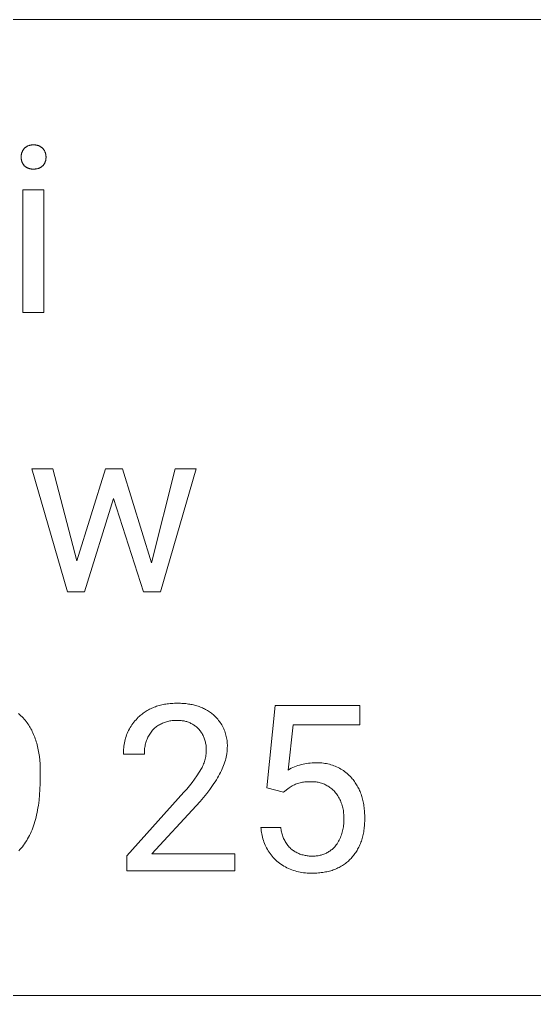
# Model space of a CAD drawing. Header units: millimetres. Extents: x 1348 to 6197, y -150 to 3238.
# Drawn here: x 5459.4 to 5602.6, y 121.2 to 392.2 of the extents above; entities that cross this region are included whole.
import ezdxf

# ---------------------------------------------------------------- set-up
doc = ezdxf.new("R2010")
doc.units = ezdxf.units.MM
doc.header["$MEASUREMENT"] = 0
doc.layers.add('Domyślny', color=7, linetype='Continuous', true_color=0x000000)

msp = doc.modelspace()

# ---------------------------------------------------------------- linework, layer by layer
at = {"layer": 'Domyślny', "color": 18, "lineweight": 15, "true_color": 0x000000}
for p, q in [((6192.9, 392.2), (4364.92, 392.2)), ((5459.99, 354.93), (5460.02, 355.05)), ((5460.02, 355.05), (5460.05, 355.16)), ((5460.05, 355.16), (5460.09, 355.27)), ((5460.09, 355.27), (5460.13, 355.38)), ((5460.13, 355.38), (5460.18, 355.49)), ((5460.18, 355.49), (5460.23, 355.6)), ((5460.23, 355.6), (5460.28, 355.71)), ((5460.28, 355.71), (5460.34, 355.81)), ((5460.34, 355.81), (5460.4, 355.91)), ((5460.4, 355.91), (5460.46, 356.01)), ((5460.46, 356.01), (5460.52, 356.11)), ((5460.52, 356.11), (5460.59, 356.2)), ((5460.59, 356.2), (5460.67, 356.3)), ((5460.67, 356.3), (5460.74, 356.39)), ((5460.74, 356.39), (5460.82, 356.47)), ((5460.82, 356.47), (5460.91, 356.55)), ((5460.91, 356.55), (5460.99, 356.62)), ((5460.99, 356.62), (5461.08, 356.69)), ((5461.08, 356.69), (5461.18, 356.76)), ((5461.18, 356.76), (5461.27, 356.82)), ((5461.27, 356.82), (5461.37, 356.88)), ((5461.37, 356.88), (5461.46, 356.94)), ((5461.46, 356.94), (5461.56, 357)), ((5461.56, 357), (5461.67, 357.05)), ((5461.67, 357.05), (5461.77, 357.1)), ((5461.77, 357.1), (5461.87, 357.14)), ((5461.87, 357.14), (5461.98, 357.18)), ((5461.98, 357.18), (5462.09, 357.22)), ((5462.09, 357.22), (5462.2, 357.25)), ((5462.2, 357.25), (5462.31, 357.28)), ((5462.31, 357.28), (5462.42, 357.31)), ((5462.42, 357.31), (5462.53, 357.33)), ((5462.53, 357.33), (5462.64, 357.35)), ((5462.64, 357.35), (5462.76, 357.36)), ((5462.76, 357.36), (5462.87, 357.37)), ((5462.87, 357.37), (5462.98, 357.38)), ((5462.98, 357.38), (5463.1, 357.38)), ((5463.1, 357.38), (5463.21, 357.38)), ((5463.21, 357.38), (5463.33, 357.37)), ((5463.33, 357.37), (5463.44, 357.38)), ((5463.44, 357.38), (5463.55, 357.38)), ((5463.55, 357.38), (5463.67, 357.38)), ((5463.67, 357.38), (5463.78, 357.37)), ((5463.78, 357.37), (5463.9, 357.36)), ((5463.9, 357.36), (5464.01, 357.35)), ((5464.01, 357.35), (5464.12, 357.33)), ((5464.12, 357.33), (5464.23, 357.31)), ((5464.23, 357.31), (5464.34, 357.28)), ((5464.34, 357.28), (5464.45, 357.25)), ((5464.45, 357.25), (5464.56, 357.22)), ((5464.56, 357.22), (5464.67, 357.18)), ((5464.67, 357.18), (5464.78, 357.14)), ((5464.78, 357.14), (5464.88, 357.1)), ((5464.88, 357.1), (5464.99, 357.05)), ((5464.99, 357.05), (5465.09, 357)), ((5465.09, 357), (5465.19, 356.94)), ((5465.19, 356.94), (5465.29, 356.88)), ((5465.29, 356.88), (5465.38, 356.82)), ((5465.38, 356.82), (5465.48, 356.76)), ((5465.48, 356.76), (5465.57, 356.69)), ((5465.57, 356.69), (5465.66, 356.62)), ((5465.66, 356.62), (5465.74, 356.54)), ((5465.74, 356.54), (5465.83, 356.47)), ((5465.83, 356.47), (5465.91, 356.39)), ((5465.91, 356.39), (5465.99, 356.3)), ((5465.99, 356.3), (5466.06, 356.21)), ((5466.06, 356.21), (5466.13, 356.11)), ((5466.13, 356.11), (5466.2, 356.01)), ((5466.2, 356.01), (5466.27, 355.92)), ((5466.27, 355.92), (5466.33, 355.81)), ((5466.33, 355.81), (5466.39, 355.71)), ((5466.39, 355.71), (5466.44, 355.6)), ((5466.44, 355.6), (5466.49, 355.5)), ((5466.49, 355.5), (5466.54, 355.39)), ((5466.54, 355.39), (5466.58, 355.28)), ((5466.58, 355.28), (5466.62, 355.17)), ((5466.62, 355.17), (5466.66, 355.05)), ((5466.66, 355.05), (5466.69, 354.94)), ((5459.88, 353.88), (5459.89, 354)), ((5459.89, 353.76), (5459.88, 353.88)), ((5459.89, 354.23), (5459.9, 354.35)), ((5459.89, 354.12), (5459.89, 354.23)), ((5459.89, 354), (5459.89, 354.12)), ((5459.89, 353.65), (5459.89, 353.76)), ((5459.9, 353.53), (5459.89, 353.65)), ((5459.9, 354.35), (5459.91, 354.47)), ((5459.92, 353.41), (5459.9, 353.53)), ((5459.91, 354.47), (5459.92, 354.59)), ((5459.92, 354.59), (5459.94, 354.7)), ((5459.94, 353.3), (5459.92, 353.41)), ((5459.94, 354.7), (5459.96, 354.82)), ((5459.96, 353.18), (5459.94, 353.3)), ((5459.96, 354.82), (5459.99, 354.93)), ((5459.99, 353.07), (5459.96, 353.18)), ((5460.02, 352.95), (5459.99, 353.07)), ((5460.05, 352.84), (5460.02, 352.95)), ((5460.09, 352.73), (5460.05, 352.84)), ((5460.13, 352.62), (5460.09, 352.73)), ((5460.18, 352.51), (5460.13, 352.62)), ((5460.22, 352.41), (5460.18, 352.51)), ((5460.28, 352.3), (5460.22, 352.41)), ((5466.43, 352.36), (5466.37, 352.26)), ((5466.48, 352.46), (5466.43, 352.36)), ((5466.52, 352.57), (5466.48, 352.46)), ((5466.56, 352.67), (5466.52, 352.57)), ((5466.6, 352.78), (5466.56, 352.67)), ((5466.64, 352.89), (5466.6, 352.78)), ((5466.67, 352.99), (5466.64, 352.89)), ((5466.7, 353.1), (5466.67, 352.99)), ((5466.69, 354.94), (5466.72, 354.82)), ((5466.73, 353.21), (5466.7, 353.1)), ((5466.72, 354.82), (5466.74, 354.71)), ((5466.75, 353.32), (5466.73, 353.21)), ((5466.74, 354.71), (5466.76, 354.59)), ((5466.77, 353.44), (5466.75, 353.32)), ((5466.76, 354.59), (5466.77, 354.47)), ((5466.77, 354.47), (5466.79, 354.35)), ((5466.78, 353.55), (5466.77, 353.44)), ((5466.79, 353.66), (5466.78, 353.55)), ((5466.79, 354.35), (5466.79, 354.24)), ((5466.79, 354.24), (5466.8, 354.12)), ((5466.8, 353.77), (5466.79, 353.66)), ((5466.8, 354.12), (5466.8, 354)), ((5466.8, 354), (5466.8, 353.89)), ((5466.8, 353.89), (5466.8, 353.77)), ((5460.33, 352.2), (5460.28, 352.3)), ((5460.39, 352.1), (5460.33, 352.2)), ((5460.46, 352), (5460.39, 352.1)), ((5460.52, 351.9), (5460.46, 352)), ((5460.59, 351.81), (5460.52, 351.9)), ((5460.67, 351.71), (5460.59, 351.81)), ((5460.74, 351.62), (5460.67, 351.71)), ((5460.82, 351.55), (5460.74, 351.62)), ((5460.91, 351.47), (5460.82, 351.55)), ((5461, 351.4), (5460.91, 351.47)), ((5461.09, 351.33), (5461, 351.4)), ((5461.18, 351.27), (5461.09, 351.33)), ((5461.27, 351.2), (5461.18, 351.27)), ((5461.37, 351.15), (5461.27, 351.2)), ((5461.47, 351.09), (5461.37, 351.15)), ((5461.57, 351.04), (5461.47, 351.09)), ((5461.67, 350.99), (5461.57, 351.04)), ((5461.78, 350.94), (5461.67, 350.99)), ((5461.88, 350.9), (5461.78, 350.94)), ((5461.99, 350.86), (5461.88, 350.9)), ((5462.1, 350.83), (5461.99, 350.86)), ((5462.2, 350.79), (5462.1, 350.83)), ((5462.31, 350.77), (5462.2, 350.79)), ((5462.42, 350.74), (5462.31, 350.77)), ((5462.54, 350.72), (5462.42, 350.74)), ((5462.65, 350.71), (5462.54, 350.72)), ((5462.76, 350.69), (5462.65, 350.71)), ((5462.87, 350.69), (5462.76, 350.69)), ((5462.99, 350.68), (5462.87, 350.69)), ((5463.1, 350.68), (5462.99, 350.68)), ((5463.21, 350.68), (5463.1, 350.68)), ((5463.33, 350.69), (5463.21, 350.68)), ((5463.44, 350.68), (5463.33, 350.69)), ((5463.56, 350.68), (5463.44, 350.68)), ((5463.68, 350.68), (5463.56, 350.68)), ((5463.8, 350.69), (5463.68, 350.68)), ((5463.91, 350.7), (5463.8, 350.69)), ((5464.03, 350.71), (5463.91, 350.7)), ((5464.15, 350.73), (5464.03, 350.71)), ((5464.26, 350.75), (5464.15, 350.73)), ((5464.38, 350.78), (5464.26, 350.75)), ((5464.49, 350.81), (5464.38, 350.78)), ((5464.61, 350.84), (5464.49, 350.81)), ((5464.72, 350.88), (5464.61, 350.84)), ((5464.83, 350.92), (5464.72, 350.88)), ((5464.94, 350.97), (5464.83, 350.92)), ((5465.04, 351.02), (5464.94, 350.97)), ((5465.15, 351.07), (5465.04, 351.02)), ((5465.25, 351.13), (5465.15, 351.07)), ((5465.35, 351.19), (5465.25, 351.13)), ((5465.45, 351.25), (5465.35, 351.19)), ((5465.55, 351.32), (5465.45, 351.25)), ((5465.64, 351.39), (5465.55, 351.32)), ((5465.73, 351.47), (5465.64, 351.39)), ((5465.82, 351.54), (5465.73, 351.47)), ((5465.91, 351.62), (5465.82, 351.54)), ((5465.98, 351.71), (5465.91, 351.62)), ((5466.06, 351.8), (5465.98, 351.71)), ((5466.13, 351.89), (5466.06, 351.8)), ((5466.19, 351.98), (5466.13, 351.89)), ((5466.26, 352.07), (5466.19, 351.98)), ((5466.32, 352.17), (5466.26, 352.07)), ((5466.37, 352.26), (5466.32, 352.17)), ((5460.37, 310.82), (5460.37, 344.94)), ((5460.37, 344.94), (5466.2, 344.94)), ((5466.2, 344.94), (5466.2, 310.82)), ((5466.2, 310.82), (5460.37, 310.82)), ((5472.76, 233.31), (5462.85, 267.43)), ((5462.85, 267.43), (5468.66, 267.43)), ((5468.66, 267.43), (5475.38, 241.89)), ((5475.38, 241.89), (5483.32, 267.43)), ((5483.32, 267.43), (5488.02, 267.43)), ((5488.02, 267.43), (5496.13, 241.35)), ((5496.13, 241.35), (5502.68, 267.43)), ((5508.53, 267.43), (5498.58, 233.31)), ((5502.68, 267.43), (5508.53, 267.43)), ((5485.57, 259.18), (5477.49, 233.31)), ((5493.85, 233.31), (5485.57, 259.18)), ((5477.49, 233.31), (5472.76, 233.31)), ((5498.58, 233.31), (5493.85, 233.31)), ((5495.25, 200.5), (5495.56, 200.66)), ((5495.56, 200.66), (5495.88, 200.82)), ((5495.88, 200.82), (5496.2, 200.97)), ((5496.2, 200.97), (5496.53, 201.11)), ((5496.53, 201.11), (5496.86, 201.24)), ((5496.86, 201.24), (5497.2, 201.37)), ((5497.2, 201.37), (5497.54, 201.49)), ((5497.54, 201.49), (5497.89, 201.6)), ((5497.89, 201.6), (5498.25, 201.7)), ((5498.25, 201.7), (5498.61, 201.8)), ((5498.61, 201.8), (5498.97, 201.88)), ((5498.97, 201.88), (5499.34, 201.96)), ((5499.34, 201.96), (5499.72, 202.04)), ((5499.72, 202.04), (5500.1, 202.1)), ((5500.1, 202.1), (5500.49, 202.16)), ((5500.49, 202.16), (5500.88, 202.21)), ((5500.88, 202.21), (5501.28, 202.25)), ((5501.28, 202.25), (5501.68, 202.28)), ((5501.68, 202.28), (5502.09, 202.31)), ((5502.09, 202.31), (5502.51, 202.33)), ((5502.51, 202.33), (5502.93, 202.34)), ((5502.93, 202.34), (5503.35, 202.34)), ((5503.35, 202.34), (5504.14, 202.33)), ((5504.14, 202.33), (5504.53, 202.31)), ((5504.53, 202.31), (5504.91, 202.29)), ((5504.91, 202.29), (5505.29, 202.26)), ((5505.29, 202.26), (5505.66, 202.23)), ((5505.66, 202.23), (5506.02, 202.18)), ((5506.02, 202.18), (5506.38, 202.13)), ((5506.38, 202.13), (5506.74, 202.08)), ((5506.74, 202.08), (5507.09, 202.02)), ((5507.09, 202.02), (5507.44, 201.95)), ((5507.44, 201.95), (5507.77, 201.87)), ((5507.77, 201.87), (5508.11, 201.79)), ((5508.11, 201.79), (5508.44, 201.7)), ((5508.44, 201.7), (5508.76, 201.61)), ((5508.76, 201.61), (5509.08, 201.51)), ((5509.08, 201.51), (5509.4, 201.4)), ((5509.4, 201.4), (5509.7, 201.29)), ((5509.7, 201.29), (5510.01, 201.16)), ((5510.01, 201.16), (5510.31, 201.04)), ((5510.31, 201.04), (5510.6, 200.9)), ((5510.6, 200.9), (5510.89, 200.76)), ((5510.89, 200.76), (5511.17, 200.62)), ((5511.17, 200.62), (5511.45, 200.46)), ((5528.17, 178.81), (5530.51, 201.71)), ((5530.51, 201.71), (5554.04, 201.71)), ((5554.04, 201.71), (5554.04, 196.32)), ((5459.14, 199.47), (5459.47, 199.19)), ((5459.47, 199.19), (5459.8, 198.89)), ((5459.8, 198.89), (5460.12, 198.59)), ((5460.12, 198.59), (5460.43, 198.27)), ((5460.43, 198.27), (5460.72, 197.94)), ((5460.72, 197.94), (5461.01, 197.6)), ((5491.81, 197.78), (5492.12, 198.11)), ((5492.12, 198.11), (5492.44, 198.43)), ((5492.44, 198.43), (5492.69, 198.68)), ((5492.69, 198.68), (5492.96, 198.91)), ((5492.96, 198.91), (5493.22, 199.14)), ((5493.22, 199.14), (5493.5, 199.35)), ((5493.5, 199.35), (5493.78, 199.56)), ((5493.78, 199.56), (5494.06, 199.77)), ((5494.06, 199.77), (5494.35, 199.96)), ((5494.35, 199.96), (5494.65, 200.15)), ((5494.65, 200.15), (5494.95, 200.33)), ((5494.95, 200.33), (5495.25, 200.5)), ((5511.45, 200.46), (5511.72, 200.3)), ((5511.72, 200.3), (5511.99, 200.14)), ((5511.99, 200.14), (5512.25, 199.96)), ((5512.25, 199.96), (5512.5, 199.78)), ((5512.5, 199.78), (5512.76, 199.6)), ((5512.76, 199.6), (5513, 199.4)), ((5513, 199.4), (5513.24, 199.21)), ((5513.24, 199.21), (5513.48, 199)), ((5513.48, 199), (5513.76, 198.74)), ((5513.76, 198.74), (5514.03, 198.46)), ((5514.03, 198.46), (5514.29, 198.18)), ((5514.29, 198.18), (5514.54, 197.89)), ((5514.54, 197.89), (5514.78, 197.59)), ((5461.01, 197.6), (5461.28, 197.26)), ((5461.28, 197.26), (5461.52, 196.93)), ((5461.52, 196.93), (5461.76, 196.6)), ((5461.76, 196.6), (5461.98, 196.27)), ((5461.98, 196.27), (5462.2, 195.92)), ((5462.2, 195.92), (5462.41, 195.57)), ((5462.41, 195.57), (5462.61, 195.21)), ((5462.61, 195.21), (5462.81, 194.84)), ((5489.76, 194.78), (5489.97, 195.19)), ((5489.97, 195.19), (5490.2, 195.58)), ((5490.2, 195.58), (5490.43, 195.97)), ((5490.43, 195.97), (5490.68, 196.35)), ((5490.68, 196.35), (5490.95, 196.72)), ((5490.95, 196.72), (5491.22, 197.08)), ((5491.22, 197.08), (5491.51, 197.44)), ((5491.51, 197.44), (5491.81, 197.78)), ((5496.83, 195.3), (5496.6, 195.09)), ((5497.06, 195.5), (5496.83, 195.3)), ((5497.31, 195.69), (5497.06, 195.5)), ((5497.55, 195.88), (5497.31, 195.69)), ((5497.81, 196.05), (5497.55, 195.88)), ((5498.06, 196.22), (5497.81, 196.05)), ((5498.33, 196.37), (5498.06, 196.22)), ((5498.6, 196.52), (5498.33, 196.37)), ((5498.87, 196.66), (5498.6, 196.52)), ((5499.15, 196.79), (5498.87, 196.66)), ((5499.44, 196.91), (5499.15, 196.79)), ((5499.72, 197.02), (5499.44, 196.91)), ((5500.01, 197.12), (5499.72, 197.02)), ((5500.31, 197.21), (5500.01, 197.12)), ((5500.61, 197.29), (5500.31, 197.21)), ((5500.91, 197.36), (5500.61, 197.29)), ((5501.21, 197.42), (5500.91, 197.36)), ((5501.51, 197.47), (5501.21, 197.42)), ((5501.82, 197.51), (5501.51, 197.47)), ((5502.12, 197.54), (5501.82, 197.51)), ((5502.43, 197.56), (5502.12, 197.54)), ((5502.74, 197.56), (5502.43, 197.56)), ((5503.05, 197.56), (5502.74, 197.56)), ((5503.35, 197.55), (5503.05, 197.56)), ((5503.61, 197.55), (5503.35, 197.55)), ((5503.87, 197.55), (5503.61, 197.55)), ((5504.13, 197.54), (5503.87, 197.55)), ((5504.38, 197.53), (5504.13, 197.54)), ((5504.64, 197.5), (5504.38, 197.53)), ((5504.89, 197.46), (5504.64, 197.5)), ((5505.15, 197.42), (5504.89, 197.46)), ((5505.4, 197.36), (5505.15, 197.42)), ((5505.65, 197.3), (5505.4, 197.36)), ((5505.9, 197.23), (5505.65, 197.3)), ((5506.14, 197.15), (5505.9, 197.23)), ((5506.38, 197.07), (5506.14, 197.15)), ((5506.62, 196.97), (5506.38, 197.07)), ((5506.86, 196.87), (5506.62, 196.97)), ((5507.09, 196.76), (5506.86, 196.87)), ((5507.32, 196.64), (5507.09, 196.76)), ((5507.54, 196.51), (5507.32, 196.64)), ((5507.76, 196.38), (5507.54, 196.51)), ((5507.98, 196.23), (5507.76, 196.38)), ((5508.18, 196.09), (5507.98, 196.23)), ((5508.39, 195.93), (5508.18, 196.09)), ((5508.59, 195.77), (5508.39, 195.93)), ((5508.78, 195.6), (5508.59, 195.77)), ((5508.97, 195.42), (5508.78, 195.6)), ((5509.15, 195.24), (5508.97, 195.42)), ((5509.34, 195.03), (5509.15, 195.24)), ((5514.78, 197.59), (5515.02, 197.28)), ((5515.02, 197.28), (5515.24, 196.96)), ((5515.24, 196.96), (5515.45, 196.64)), ((5515.45, 196.64), (5515.65, 196.31)), ((5515.65, 196.31), (5515.83, 195.97)), ((5515.83, 195.97), (5516.01, 195.63)), ((5516.01, 195.63), (5516.18, 195.28)), ((5516.18, 195.28), (5516.33, 194.93)), ((5535.45, 196.32), (5534.07, 183.8)), ((5554.04, 196.32), (5535.45, 196.32)), ((5462.81, 194.84), (5462.99, 194.47)), ((5462.99, 194.47), (5463.17, 194.09)), ((5463.17, 194.09), (5463.35, 193.7)), ((5463.35, 193.7), (5463.51, 193.31)), ((5463.51, 193.31), (5463.67, 192.91)), ((5463.67, 192.91), (5463.81, 192.5)), ((5463.81, 192.5), (5463.96, 192.08)), ((5488.79, 192.23), (5488.92, 192.67)), ((5488.92, 192.67), (5489.06, 193.1)), ((5489.06, 193.1), (5489.21, 193.53)), ((5489.21, 193.53), (5489.38, 193.96)), ((5489.38, 193.96), (5489.56, 194.37)), ((5489.56, 194.37), (5489.76, 194.78)), ((5495, 192.64), (5494.87, 192.34)), ((5495.14, 192.93), (5495, 192.64)), ((5495.29, 193.23), (5495.14, 192.93)), ((5495.45, 193.51), (5495.29, 193.23)), ((5495.62, 193.79), (5495.45, 193.51)), ((5495.8, 194.06), (5495.62, 193.79)), ((5495.98, 194.33), (5495.8, 194.06)), ((5496.18, 194.59), (5495.98, 194.33)), ((5496.39, 194.85), (5496.18, 194.59)), ((5496.6, 195.09), (5496.39, 194.85)), ((5509.52, 194.81), (5509.34, 195.03)), ((5509.69, 194.59), (5509.52, 194.81)), ((5509.86, 194.37), (5509.69, 194.59)), ((5510.01, 194.13), (5509.86, 194.37)), ((5510.16, 193.9), (5510.01, 194.13)), ((5510.3, 193.65), (5510.16, 193.9)), ((5510.43, 193.41), (5510.3, 193.65)), ((5510.56, 193.15), (5510.43, 193.41)), ((5510.67, 192.9), (5510.56, 193.15)), ((5510.78, 192.64), (5510.67, 192.9)), ((5510.88, 192.38), (5510.78, 192.64)), ((5516.33, 194.93), (5516.47, 194.57)), ((5516.47, 194.57), (5516.6, 194.21)), ((5516.6, 194.21), (5516.72, 193.84)), ((5516.72, 193.84), (5516.82, 193.47)), ((5516.82, 193.47), (5516.91, 193.1)), ((5516.91, 193.1), (5516.99, 192.72)), ((5516.99, 192.72), (5517.06, 192.34)), ((5463.96, 192.08), (5464.09, 191.66)), ((5464.09, 191.66), (5464.21, 191.22)), ((5464.21, 191.22), (5464.33, 190.79)), ((5464.33, 190.79), (5464.44, 190.34)), ((5464.44, 190.34), (5464.55, 189.89)), ((5464.55, 189.89), (5464.64, 189.43)), ((5488.35, 189.55), (5488.39, 190)), ((5488.39, 190), (5488.44, 190.45)), ((5488.44, 190.45), (5488.5, 190.9)), ((5488.5, 190.9), (5488.58, 191.35)), ((5488.58, 191.35), (5488.68, 191.79)), ((5488.68, 191.79), (5488.79, 192.23)), ((5494.21, 189.81), (5494.18, 189.49)), ((5494.26, 190.14), (5494.21, 189.81)), ((5494.31, 190.46), (5494.26, 190.14)), ((5494.38, 190.78), (5494.31, 190.46)), ((5494.45, 191.1), (5494.38, 190.78)), ((5494.54, 191.41), (5494.45, 191.1)), ((5494.64, 191.73), (5494.54, 191.41)), ((5494.75, 192.03), (5494.64, 191.73)), ((5494.87, 192.34), (5494.75, 192.03)), ((5510.97, 192.11), (5510.88, 192.38)), ((5511.04, 191.84), (5510.97, 192.11)), ((5511.11, 191.57), (5511.04, 191.84)), ((5511.17, 191.3), (5511.11, 191.57)), ((5511.23, 191.02), (5511.17, 191.3)), ((5511.27, 190.74), (5511.23, 191.02)), ((5511.3, 190.46), (5511.27, 190.74)), ((5511.32, 190.18), (5511.3, 190.46)), ((5511.33, 189.9), (5511.32, 190.18)), ((5511.34, 189.62), (5511.33, 189.9)), ((5517.06, 192.34), (5517.12, 191.96)), ((5517.12, 191.96), (5517.16, 191.58)), ((5517.16, 191.58), (5517.18, 191.19)), ((5517.18, 191.19), (5517.2, 190.81)), ((5517.19, 189.83), (5517.18, 189.61)), ((5517.2, 190.42), (5517.19, 190.04)), ((5517.19, 190.04), (5517.19, 189.83)), ((5517.2, 190.81), (5517.2, 190.42)), ((5464.64, 189.43), (5464.73, 188.96)), ((5464.73, 188.96), (5464.81, 188.49)), ((5464.81, 188.49), (5464.88, 188.01)), ((5464.88, 188.01), (5464.95, 187.52)), ((5464.95, 187.52), (5465.05, 186.52)), ((5488.33, 189.09), (5488.35, 189.55)), ((5488.33, 188.64), (5488.33, 189.09)), ((5488.34, 188.18), (5488.33, 188.64)), ((5494.17, 188.18), (5488.34, 188.18)), ((5494.16, 189.16), (5494.15, 188.83)), ((5494.15, 188.83), (5494.15, 188.51)), ((5494.15, 188.51), (5494.17, 188.18)), ((5494.18, 189.49), (5494.16, 189.16)), ((5511.03, 186.85), (5511.11, 187.2)), ((5511.11, 187.2), (5511.18, 187.56)), ((5511.18, 187.56), (5511.23, 187.91)), ((5511.23, 187.91), (5511.27, 188.27)), ((5511.27, 188.27), (5511.31, 188.63)), ((5511.31, 188.63), (5511.32, 188.98)), ((5511.32, 188.98), (5511.33, 189.34)), ((5511.33, 189.34), (5511.34, 189.62)), ((5516.89, 187.41), (5516.78, 186.95)), ((5516.98, 187.86), (5516.89, 187.41)), ((5517.06, 188.31), (5516.98, 187.86)), ((5517.09, 188.53), (5517.06, 188.31)), ((5517.12, 188.75), (5517.09, 188.53)), ((5517.14, 188.97), (5517.12, 188.75)), ((5517.16, 189.18), (5517.14, 188.97)), ((5517.17, 189.4), (5517.16, 189.18)), ((5517.18, 189.61), (5517.17, 189.4)), ((5465.05, 186.52), (5465.13, 185.49)), ((5465.13, 185.49), (5465.17, 184.44)), ((5465.17, 184.44), (5465.19, 183.35)), ((5510.01, 184.18), (5510.17, 184.49)), ((5510.17, 184.49), (5510.33, 184.82)), ((5510.33, 184.82), (5510.48, 185.15)), ((5510.48, 185.15), (5510.61, 185.48)), ((5510.61, 185.48), (5510.73, 185.82)), ((5510.73, 185.82), (5510.84, 186.16)), ((5510.84, 186.16), (5510.95, 186.5)), ((5510.95, 186.5), (5511.03, 186.85)), ((5515.98, 184.6), (5515.77, 184.11)), ((5516.17, 185.08), (5515.98, 184.6)), ((5516.35, 185.55), (5516.17, 185.08)), ((5516.51, 186.03), (5516.35, 185.55)), ((5516.65, 186.49), (5516.51, 186.03)), ((5516.78, 186.95), (5516.65, 186.49)), ((5534.95, 184.27), (5535.4, 184.49)), ((5535.4, 184.49), (5535.86, 184.68)), ((5535.86, 184.68), (5536.33, 184.86)), ((5536.33, 184.86), (5536.8, 185.03)), ((5536.8, 185.03), (5537.28, 185.18)), ((5537.28, 185.18), (5537.77, 185.31)), ((5537.77, 185.31), (5538.25, 185.43)), ((5538.25, 185.43), (5538.74, 185.53)), ((5538.74, 185.53), (5539.24, 185.62)), ((5539.24, 185.62), (5539.74, 185.69)), ((5539.74, 185.69), (5540.23, 185.74)), ((5540.23, 185.74), (5540.73, 185.77)), ((5540.73, 185.77), (5541.23, 185.79)), ((5541.23, 185.79), (5541.74, 185.79)), ((5541.74, 185.79), (5542.16, 185.8)), ((5542.16, 185.8), (5542.59, 185.8)), ((5542.59, 185.8), (5543.02, 185.78)), ((5543.02, 185.78), (5543.45, 185.75)), ((5543.45, 185.75), (5543.88, 185.71)), ((5543.88, 185.71), (5544.3, 185.65)), ((5544.3, 185.65), (5544.72, 185.58)), ((5544.72, 185.58), (5545.14, 185.49)), ((5545.14, 185.49), (5545.56, 185.39)), ((5545.56, 185.39), (5545.97, 185.27)), ((5545.97, 185.27), (5546.38, 185.14)), ((5546.38, 185.14), (5546.78, 184.99)), ((5546.78, 184.99), (5547.18, 184.84)), ((5547.18, 184.84), (5547.57, 184.67)), ((5547.57, 184.67), (5547.96, 184.48)), ((5547.96, 184.48), (5548.34, 184.28)), ((5465.19, 181.66), (5465.17, 180.01)), ((5465.19, 183.35), (5465.19, 181.66)), ((5508.08, 181.25), (5508.75, 182.21)), ((5508.75, 182.21), (5509.4, 183.18)), ((5509.4, 183.18), (5510.01, 184.18)), ((5514.46, 181.6), (5514.15, 181.08)), ((5514.76, 182.11), (5514.46, 181.6)), ((5515.03, 182.62), (5514.76, 182.11)), ((5515.3, 183.12), (5515.03, 182.62)), ((5515.54, 183.62), (5515.3, 183.12)), ((5515.77, 184.11), (5515.54, 183.62)), ((5534.07, 183.8), (5534.5, 184.04)), ((5534.5, 184.04), (5534.95, 184.27)), ((5548.34, 184.28), (5548.72, 184.07)), ((5548.72, 184.07), (5549.08, 183.85)), ((5549.08, 183.85), (5549.44, 183.62)), ((5549.44, 183.62), (5549.79, 183.37)), ((5549.79, 183.37), (5550.13, 183.11)), ((5550.13, 183.11), (5550.46, 182.84)), ((5550.46, 182.84), (5550.79, 182.56)), ((5550.79, 182.56), (5551.1, 182.27)), ((5551.1, 182.27), (5551.41, 181.97)), ((5551.41, 181.97), (5551.7, 181.65)), ((5551.7, 181.65), (5551.93, 181.39)), ((5465.17, 180.01), (5465.11, 178.42)), ((5505.9, 178.52), (5506.65, 179.41)), ((5506.65, 179.41), (5507.38, 180.32)), ((5507.38, 180.32), (5508.08, 181.25)), ((5513.11, 179.5), (5512.34, 178.42)), ((5513.47, 180.03), (5513.11, 179.5)), ((5513.82, 180.56), (5513.47, 180.03)), ((5514.15, 181.08), (5513.82, 180.56)), ((5534.39, 178.88), (5532.84, 177.62)), ((5534.67, 179.06), (5534.39, 178.88)), ((5534.95, 179.23), (5534.67, 179.06)), ((5535.24, 179.4), (5534.95, 179.23)), ((5535.54, 179.55), (5535.24, 179.4)), ((5535.84, 179.69), (5535.54, 179.55)), ((5536.14, 179.83), (5535.84, 179.69)), ((5536.45, 179.95), (5536.14, 179.83)), ((5536.77, 180.06), (5536.45, 179.95)), ((5537.09, 180.16), (5536.77, 180.06)), ((5537.41, 180.25), (5537.09, 180.16)), ((5537.73, 180.33), (5537.41, 180.25)), ((5538.06, 180.39), (5537.73, 180.33)), ((5538.39, 180.45), (5538.06, 180.39)), ((5538.72, 180.49), (5538.39, 180.45)), ((5539.05, 180.52), (5538.72, 180.49)), ((5539.38, 180.55), (5539.05, 180.52)), ((5539.71, 180.56), (5539.38, 180.55)), ((5540.05, 180.55), (5539.71, 180.56)), ((5540.38, 180.54), (5540.05, 180.55)), ((5540.68, 180.55), (5540.38, 180.54)), ((5540.98, 180.55), (5540.68, 180.55)), ((5541.28, 180.53), (5540.98, 180.55)), ((5541.57, 180.51), (5541.28, 180.53)), ((5541.87, 180.48), (5541.57, 180.51)), ((5542.17, 180.43), (5541.87, 180.48)), ((5542.46, 180.38), (5542.17, 180.43)), ((5542.75, 180.31), (5542.46, 180.38)), ((5543.04, 180.24), (5542.75, 180.31)), ((5543.33, 180.15), (5543.04, 180.24)), ((5543.61, 180.06), (5543.33, 180.15)), ((5543.89, 179.96), (5543.61, 180.06)), ((5544.17, 179.84), (5543.89, 179.96)), ((5544.44, 179.72), (5544.17, 179.84)), ((5544.71, 179.59), (5544.44, 179.72)), ((5544.97, 179.44), (5544.71, 179.59)), ((5545.23, 179.29), (5544.97, 179.44)), ((5545.48, 179.13), (5545.23, 179.29)), ((5545.72, 178.96), (5545.48, 179.13)), ((5545.96, 178.78), (5545.72, 178.96)), ((5551.93, 181.39), (5552.15, 181.12)), ((5552.15, 181.12), (5552.36, 180.85)), ((5552.36, 180.85), (5552.56, 180.57)), ((5552.56, 180.57), (5552.76, 180.28)), ((5552.76, 180.28), (5552.95, 179.99)), ((5552.95, 179.99), (5553.14, 179.69)), ((5553.14, 179.69), (5553.31, 179.39)), ((5553.31, 179.39), (5553.48, 179.08)), ((5553.48, 179.08), (5553.64, 178.77)), ((5465, 176.89), (5464.86, 175.41)), ((5465.11, 178.42), (5465, 176.89)), ((5489.22, 159.99), (5505.11, 177.65)), ((5505.11, 177.65), (5505.9, 178.52)), ((5510.58, 176.19), (5509.6, 175.05)), ((5511.49, 177.31), (5510.58, 176.19)), ((5512.34, 178.42), (5511.49, 177.31)), ((5532.84, 177.62), (5528.17, 178.81)), ((5546.2, 178.6), (5545.96, 178.78)), ((5546.43, 178.41), (5546.2, 178.6)), ((5546.65, 178.2), (5546.43, 178.41)), ((5546.86, 177.99), (5546.65, 178.2)), ((5547.06, 177.78), (5546.86, 177.99)), ((5547.29, 177.5), (5547.06, 177.78)), ((5547.51, 177.2), (5547.29, 177.5)), ((5547.72, 176.91), (5547.51, 177.2)), ((5547.92, 176.6), (5547.72, 176.91)), ((5548.11, 176.29), (5547.92, 176.6)), ((5548.28, 175.97), (5548.11, 176.29)), ((5553.64, 178.77), (5553.8, 178.45)), ((5553.8, 178.45), (5553.95, 178.12)), ((5553.95, 178.12), (5554.09, 177.79)), ((5554.09, 177.79), (5554.22, 177.45)), ((5554.22, 177.45), (5554.35, 177.11)), ((5554.35, 177.11), (5554.47, 176.76)), ((5554.47, 176.76), (5554.58, 176.41)), ((5554.58, 176.41), (5554.69, 176.05)), ((5464.67, 173.99), (5464.56, 173.3)), ((5464.86, 175.41), (5464.67, 173.99)), ((5508.55, 173.89), (5496.25, 160.55)), ((5509.6, 175.05), (5508.55, 173.89)), ((5548.45, 175.65), (5548.28, 175.97)), ((5548.61, 175.32), (5548.45, 175.65)), ((5548.75, 174.99), (5548.61, 175.32)), ((5548.88, 174.65), (5548.75, 174.99)), ((5549.01, 174.31), (5548.88, 174.65)), ((5549.12, 173.96), (5549.01, 174.31)), ((5549.21, 173.61), (5549.12, 173.96)), ((5549.3, 173.26), (5549.21, 173.61)), ((5554.69, 176.05), (5554.78, 175.68)), ((5554.78, 175.68), (5554.87, 175.31)), ((5554.87, 175.31), (5554.96, 174.93)), ((5554.96, 174.93), (5555.03, 174.55)), ((5555.03, 174.55), (5555.1, 174.16)), ((5555.1, 174.16), (5555.16, 173.77)), ((5555.16, 173.77), (5555.22, 173.37)), ((5464.18, 171.32), (5464.03, 170.69)), ((5464.32, 171.97), (5464.18, 171.32)), ((5464.44, 172.63), (5464.32, 171.97)), ((5464.56, 173.3), (5464.44, 172.63)), ((5549.37, 172.9), (5549.3, 173.26)), ((5549.44, 172.54), (5549.37, 172.9)), ((5549.49, 172.18), (5549.44, 172.54)), ((5549.52, 171.82), (5549.49, 172.18)), ((5549.55, 171.46), (5549.52, 171.82)), ((5549.56, 171.09), (5549.55, 171.46)), ((5549.56, 170.73), (5549.56, 171.09)), ((5555.22, 173.37), (5555.27, 172.96)), ((5555.27, 172.96), (5555.31, 172.55)), ((5555.31, 172.55), (5555.34, 172.14)), ((5555.34, 172.14), (5555.36, 171.72)), ((5555.36, 171.72), (5555.38, 171.29)), ((5555.38, 171.29), (5555.4, 170.41)), ((5463.32, 168.3), (5463.12, 167.74)), ((5463.51, 168.87), (5463.32, 168.3)), ((5463.7, 169.46), (5463.51, 168.87)), ((5463.87, 170.07), (5463.7, 169.46)), ((5464.03, 170.69), (5463.87, 170.07)), ((5549.4, 167.65), (5549.46, 168.04)), ((5549.46, 168.04), (5549.5, 168.42)), ((5549.5, 168.42), (5549.54, 168.81)), ((5549.54, 168.81), (5549.56, 169.2)), ((5549.55, 170.37), (5549.56, 170.73)), ((5549.57, 169.98), (5549.55, 170.37)), ((5549.56, 169.2), (5549.57, 169.59)), ((5549.57, 169.59), (5549.57, 169.98)), ((5555.3, 168.28), (5555.26, 167.87)), ((5555.34, 168.69), (5555.3, 168.28)), ((5555.36, 169.11), (5555.34, 168.69)), ((5555.38, 169.54), (5555.36, 169.11)), ((5555.4, 170.41), (5555.38, 169.54)), ((5462.21, 165.63), (5461.96, 165.14)), ((5462.45, 166.14), (5462.21, 165.63)), ((5462.69, 166.66), (5462.45, 166.14)), ((5462.91, 167.19), (5462.69, 166.66)), ((5463.12, 167.74), (5462.91, 167.19)), ((5526.56, 167.4), (5526.52, 167.86)), ((5526.52, 167.86), (5532.05, 167.86)), ((5526.6, 166.95), (5526.56, 167.4)), ((5526.66, 166.49), (5526.6, 166.95)), ((5526.74, 166.04), (5526.66, 166.49)), ((5526.84, 165.59), (5526.74, 166.04)), ((5526.94, 165.14), (5526.84, 165.59)), ((5532.05, 167.86), (5532.08, 167.55)), ((5532.08, 167.55), (5532.12, 167.23)), ((5532.12, 167.23), (5532.17, 166.91)), ((5532.17, 166.91), (5532.24, 166.6)), ((5532.24, 166.6), (5532.31, 166.29)), ((5532.31, 166.29), (5532.4, 165.98)), ((5532.4, 165.98), (5532.49, 165.68)), ((5532.49, 165.68), (5532.6, 165.38)), ((5532.6, 165.38), (5532.72, 165.08)), ((5548.62, 165.05), (5548.77, 165.41)), ((5548.77, 165.41), (5548.9, 165.77)), ((5548.9, 165.77), (5549.03, 166.14)), ((5549.03, 166.14), (5549.14, 166.52)), ((5549.14, 166.52), (5549.24, 166.89)), ((5549.24, 166.89), (5549.32, 167.27)), ((5549.32, 167.27), (5549.4, 167.65)), ((5554.86, 165.53), (5554.77, 165.16)), ((5554.94, 165.9), (5554.86, 165.53)), ((5555.02, 166.28), (5554.94, 165.9)), ((5555.09, 166.67), (5555.02, 166.28)), ((5555.16, 167.06), (5555.09, 166.67)), ((5555.21, 167.46), (5555.16, 167.06)), ((5555.26, 167.87), (5555.21, 167.46)), ((5460.53, 162.9), (5460.22, 162.49)), ((5460.84, 163.32), (5460.53, 162.9)), ((5461.13, 163.75), (5460.84, 163.32)), ((5461.42, 164.2), (5461.13, 163.75)), ((5461.69, 164.66), (5461.42, 164.2)), ((5461.96, 165.14), (5461.69, 164.66)), ((5527.07, 164.7), (5526.94, 165.14)), ((5527.2, 164.26), (5527.07, 164.7)), ((5527.36, 163.82), (5527.2, 164.26)), ((5527.52, 163.4), (5527.36, 163.82)), ((5527.71, 162.97), (5527.52, 163.4)), ((5527.9, 162.56), (5527.71, 162.97)), ((5532.72, 165.08), (5532.84, 164.79)), ((5532.84, 164.79), (5532.98, 164.5)), ((5532.98, 164.5), (5533.13, 164.22)), ((5533.13, 164.22), (5533.28, 163.94)), ((5533.28, 163.94), (5533.45, 163.67)), ((5533.45, 163.67), (5533.62, 163.4)), ((5533.62, 163.4), (5533.81, 163.14)), ((5533.81, 163.14), (5534, 162.88)), ((5534, 162.88), (5534.2, 162.64)), ((5534.2, 162.64), (5534.41, 162.4)), ((5547.08, 162.5), (5547.26, 162.7)), ((5547.26, 162.7), (5547.49, 163.01)), ((5547.49, 163.01), (5547.7, 163.34)), ((5547.7, 163.34), (5547.91, 163.67)), ((5547.91, 163.67), (5548.1, 164)), ((5548.1, 164), (5548.29, 164.35)), ((5548.29, 164.35), (5548.46, 164.69)), ((5548.46, 164.69), (5548.62, 165.05)), ((5553.9, 162.74), (5553.75, 162.41)), ((5554.05, 163.06), (5553.9, 162.74)), ((5554.19, 163.4), (5554.05, 163.06)), ((5554.32, 163.74), (5554.19, 163.4)), ((5554.44, 164.08), (5554.32, 163.74)), ((5554.56, 164.44), (5554.44, 164.08)), ((5554.66, 164.79), (5554.56, 164.44)), ((5554.77, 165.16), (5554.66, 164.79)), ((5459.55, 161.72), (5459.21, 161.35)), ((5459.89, 162.1), (5459.55, 161.72)), ((5460.22, 162.49), (5459.89, 162.1)), ((5489.22, 155.79), (5489.22, 159.99)), ((5496.25, 160.55), (5519.31, 160.55)), ((5519.31, 160.55), (5519.31, 155.79)), ((5528.11, 162.15), (5527.9, 162.56)), ((5528.34, 161.75), (5528.11, 162.15)), ((5528.57, 161.35), (5528.34, 161.75)), ((5528.82, 160.97), (5528.57, 161.35)), ((5529.09, 160.59), (5528.82, 160.97)), ((5529.36, 160.22), (5529.09, 160.59)), ((5529.65, 159.86), (5529.36, 160.22)), ((5534.41, 162.4), (5534.63, 162.16)), ((5534.63, 162.16), (5534.86, 161.94)), ((5534.86, 161.94), (5535.09, 161.75)), ((5535.09, 161.75), (5535.32, 161.58)), ((5535.32, 161.58), (5535.56, 161.41)), ((5535.56, 161.41), (5535.81, 161.25)), ((5535.81, 161.25), (5536.06, 161.09)), ((5536.06, 161.09), (5536.32, 160.95)), ((5536.32, 160.95), (5536.58, 160.82)), ((5536.58, 160.82), (5536.84, 160.69)), ((5536.84, 160.69), (5537.11, 160.57)), ((5537.11, 160.57), (5537.39, 160.47)), ((5537.39, 160.47), (5537.66, 160.37)), ((5537.66, 160.37), (5537.94, 160.28)), ((5537.94, 160.28), (5538.23, 160.2)), ((5538.23, 160.2), (5538.51, 160.13)), ((5538.51, 160.13), (5538.8, 160.07)), ((5538.8, 160.07), (5539.09, 160.02)), ((5539.09, 160.02), (5539.38, 159.98)), ((5539.38, 159.98), (5539.67, 159.94)), ((5539.67, 159.94), (5539.97, 159.92)), ((5539.97, 159.92), (5540.26, 159.91)), ((5540.26, 159.91), (5540.55, 159.91)), ((5540.55, 159.91), (5540.85, 159.92)), ((5540.85, 159.92), (5541.12, 159.91)), ((5541.12, 159.91), (5541.38, 159.91)), ((5541.38, 159.91), (5541.65, 159.92)), ((5541.65, 159.92), (5541.92, 159.94)), ((5541.92, 159.94), (5542.18, 159.97)), ((5542.18, 159.97), (5542.45, 160.01)), ((5542.45, 160.01), (5542.71, 160.05)), ((5542.71, 160.05), (5542.98, 160.11)), ((5542.98, 160.11), (5543.24, 160.17)), ((5543.24, 160.17), (5543.49, 160.24)), ((5543.49, 160.24), (5543.75, 160.33)), ((5543.75, 160.33), (5544, 160.42)), ((5544, 160.42), (5544.25, 160.51)), ((5544.25, 160.51), (5544.5, 160.62)), ((5544.5, 160.62), (5544.74, 160.74)), ((5544.74, 160.74), (5544.98, 160.86)), ((5544.98, 160.86), (5545.21, 160.99)), ((5545.21, 160.99), (5545.44, 161.13)), ((5545.44, 161.13), (5545.66, 161.27)), ((5545.66, 161.27), (5545.88, 161.43)), ((5545.88, 161.43), (5546.1, 161.59)), ((5546.1, 161.59), (5546.31, 161.76)), ((5546.31, 161.76), (5546.51, 161.93)), ((5546.51, 161.93), (5546.71, 162.11)), ((5546.71, 162.11), (5546.9, 162.3)), ((5546.9, 162.3), (5547.08, 162.5)), ((5552.25, 160.05), (5552.03, 159.78)), ((5552.47, 160.32), (5552.25, 160.05)), ((5552.67, 160.6), (5552.47, 160.32)), ((5552.87, 160.89), (5552.67, 160.6)), ((5553.06, 161.18), (5552.87, 160.89)), ((5553.24, 161.48), (5553.06, 161.18)), ((5553.42, 161.79), (5553.24, 161.48)), ((5553.59, 162.1), (5553.42, 161.79)), ((5553.75, 162.41), (5553.59, 162.1)), ((5529.95, 159.51), (5529.65, 159.86)), ((5530.26, 159.17), (5529.95, 159.51)), ((5530.58, 158.85), (5530.26, 159.17)), ((5530.92, 158.53), (5530.58, 158.85)), ((5531.3, 158.22), (5530.92, 158.53)), ((5531.69, 157.93), (5531.3, 158.22)), ((5532.08, 157.65), (5531.69, 157.93)), ((5532.49, 157.38), (5532.08, 157.65)), ((5532.91, 157.13), (5532.49, 157.38)), ((5549.17, 157.28), (5548.88, 157.1)), ((5549.46, 157.46), (5549.17, 157.28)), ((5549.75, 157.66), (5549.46, 157.46)), ((5550.03, 157.86), (5549.75, 157.66)), ((5550.3, 158.08), (5550.03, 157.86)), ((5550.56, 158.3), (5550.3, 158.08)), ((5550.83, 158.52), (5550.56, 158.3)), ((5551.08, 158.76), (5550.83, 158.52)), ((5551.33, 159), (5551.08, 158.76)), ((5551.57, 159.26), (5551.33, 159)), ((5551.81, 159.51), (5551.57, 159.26)), ((5552.03, 159.78), (5551.81, 159.51)), ((5519.31, 155.79), (5489.22, 155.79)), ((5533.33, 156.89), (5532.91, 157.13)), ((5533.77, 156.67), (5533.33, 156.89)), ((5534.21, 156.46), (5533.77, 156.67)), ((5534.65, 156.26), (5534.21, 156.46)), ((5535.11, 156.08), (5534.65, 156.26)), ((5535.57, 155.92), (5535.11, 156.08)), ((5536.03, 155.77), (5535.57, 155.92)), ((5536.5, 155.63), (5536.03, 155.77)), ((5536.97, 155.52), (5536.5, 155.63)), ((5537.45, 155.41), (5536.97, 155.52)), ((5537.93, 155.33), (5537.45, 155.41)), ((5538.41, 155.26), (5537.93, 155.33)), ((5538.9, 155.21), (5538.41, 155.26)), ((5539.39, 155.17), (5538.9, 155.21)), ((5539.87, 155.15), (5539.39, 155.17)), ((5540.36, 155.14), (5539.87, 155.15)), ((5540.85, 155.15), (5540.36, 155.14)), ((5541.27, 155.16), (5540.85, 155.15)), ((5541.7, 155.17), (5541.27, 155.16)), ((5542.11, 155.19), (5541.7, 155.17)), ((5542.52, 155.22), (5542.11, 155.19)), ((5542.92, 155.26), (5542.52, 155.22)), ((5543.32, 155.3), (5542.92, 155.26)), ((5543.71, 155.35), (5543.32, 155.3)), ((5544.1, 155.41), (5543.71, 155.35)), ((5544.48, 155.48), (5544.1, 155.41)), ((5544.85, 155.56), (5544.48, 155.48)), ((5545.22, 155.64), (5544.85, 155.56)), ((5545.58, 155.73), (5545.22, 155.64)), ((5545.94, 155.83), (5545.58, 155.73)), ((5546.29, 155.94), (5545.94, 155.83)), ((5546.63, 156.06), (5546.29, 155.94)), ((5546.97, 156.18), (5546.63, 156.06)), ((5547.3, 156.31), (5546.97, 156.18)), ((5547.63, 156.45), (5547.3, 156.31)), ((5547.95, 156.6), (5547.63, 156.45)), ((5548.27, 156.76), (5547.95, 156.6)), ((5548.57, 156.92), (5548.27, 156.76)), ((5548.88, 157.1), (5548.57, 156.92)), ((4364.91, 121.19), (6197.49, 121.19))]:
    msp.add_line(p, q, dxfattribs=at)

doc.saveas('drawing.dxf')
